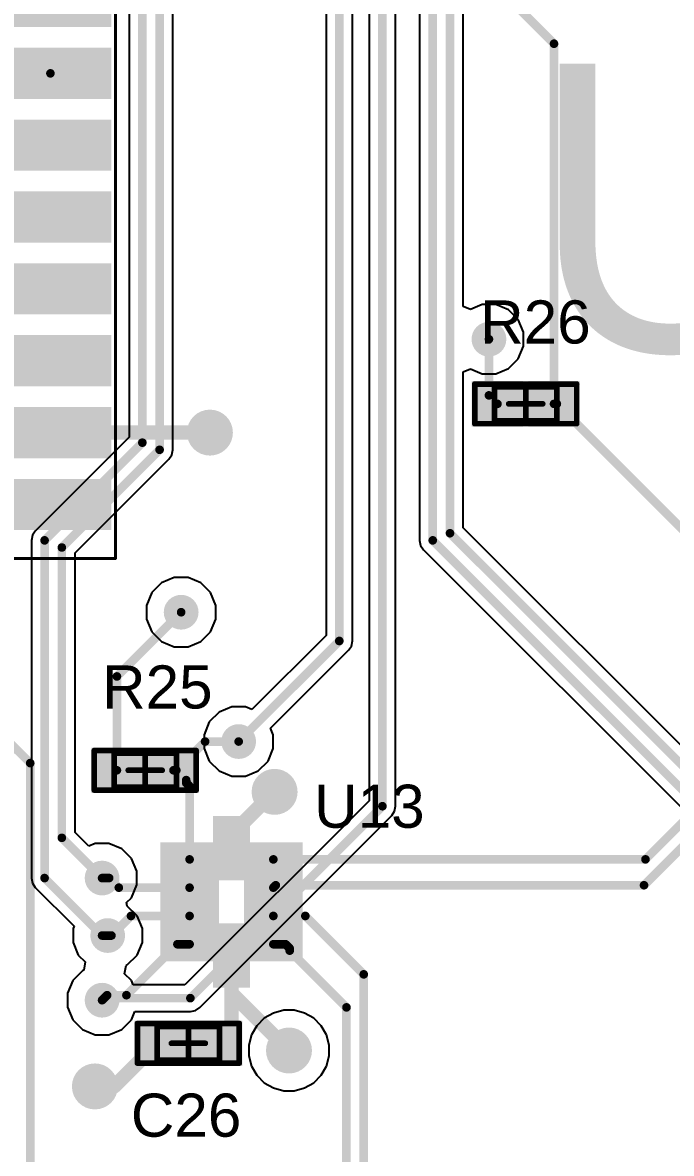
# Model space of a CAD drawing. Header units: millimetres. Extents: x -0.02 to 3.95, y -0.02 to 3.95.
# Drawn here: x 1.205 to 1.656, y 0.818 to 1.605 of the extents above; entities that cross this region are included whole.
import ezdxf

# ---------------------------------------------------------------- set-up
doc = ezdxf.new("R2010")
doc.units = ezdxf.units.MM
doc.header["$MEASUREMENT"] = 0
for name, color, linetype in [('BottomLayer', 5, 'Continuous'), ('BottomOverlay', 54, 'Continuous'), ('InternalPlane1', 76, 'Continuous'), ('InternalPlane2', 16, 'Continuous'), ('Mechanical13', 56, 'Continuous'), ('Mechanical15', 56, 'Continuous'), ('TopLayer', 1, 'Continuous'), ('TopOverlay', 2, 'Continuous'), ('TopPaste', 8, 'Continuous'), ('TopSolder', 216, 'Continuous'), ('ViaHoleLayer', 16, 'Continuous')]:
    doc.layers.add(name, color=color, linetype=linetype)
doc.styles.add('Arial', font='', dxfattribs={"height": 0.2})
doc.styles.add('SciFly', font='', dxfattribs={"height": 0.2})
doc.styles.get('Arial').set_extended_font_data('Arial')
doc.styles.get('SciFly').set_extended_font_data('SciFly')

# ---------------------------------------------------------------- blocks, each defined once
blk = doc.blocks.new('0402_13')
at = {"layer": 'TopLayer'}
for points in [[(-0.0315, -0.00984), (-0.0315, 0.00984), (-0.00787, 0.00984), (-0.00787, -0.00984)], [(0.00787, -0.00984), (0.00787, 0.00984), (0.0315, 0.00984), (0.0315, -0.00984)]]:
    blk.add_hatch(color=1, dxfattribs=at).paths.add_polyline_path(points)
at = {"layer": 'TopPaste'}
for points in [[(-0.0315, -0.00984), (-0.0315, 0.00984), (-0.00787, 0.00984), (-0.00787, -0.00984)], [(0.00787, -0.00984), (0.00787, 0.00984), (0.0315, 0.00984), (0.0315, -0.00984)]]:
    blk.add_hatch(color=8, dxfattribs=at).paths.add_polyline_path(points)
at = {"layer": 'TopSolder'}
for points in [[(-0.0375, -0.01584), (-0.0375, 0.01584), (-0.00187, 0.01584), (-0.00187, -0.01584)], [(0.00187, -0.01584), (0.00187, 0.01584), (0.0375, 0.01584), (0.0375, -0.01584)]]:
    blk.add_hatch(color=216, dxfattribs=at).paths.add_polyline_path(points)
at = {"layer": 'Mechanical13', "const_width": 0.00394}
for points in [[(-0.02165, 0.01181), (0.02165, 0.01181)], [(-0.02165, -0.01181), (-0.02165, 0.01181)], [(0.02165, -0.01181), (0.02165, 0.01181)], [(-0.02165, -0.01181), (0.02165, -0.01181)]]:
    blk.add_lwpolyline(points, dxfattribs=at)
at = {"layer": 'Mechanical13', "const_width": 0.00197}
for points in [[(-0.02264, 0.01181, 1), (-0.02067, 0.01181, 1)], [(-0.02264, 0.01181, 1), (-0.02067, 0.01181, 1)], [(0.02067, 0.01181, 1), (0.02264, 0.01181, 1)], [(0.02067, 0.01181, 1), (0.02264, 0.01181, 1)], [(-0.02264, -0.01181, 1), (-0.02067, -0.01181, 1)], [(-0.02264, -0.01181, 1), (-0.02067, -0.01181, 1)], [(0.02067, -0.01181, 1), (0.02264, -0.01181, 1)], [(0.02067, -0.01181, 1), (0.02264, -0.01181, 1)]]:
    blk.add_lwpolyline(points, format="xyb", close=True, dxfattribs=at)
at = {"layer": 'Mechanical15', "const_width": 0.00394}
for points in [[(-0.03543, 0.01378), (0.03543, 0.01378)], [(-0.03543, -0.01378), (-0.03543, 0.01378)], [(0.03543, -0.01378), (0.03543, 0.01378)], [(0, -0.01181), (0, 0.01181)], [(-0.01181, 0), (0.01181, 0)], [(-0.03543, -0.01378), (0.03543, -0.01378)]]:
    blk.add_lwpolyline(points, dxfattribs=at)
at = {"layer": 'Mechanical15', "const_width": 0.00197}
for points in [[(-0.03642, 0.01378, 1), (-0.03445, 0.01378, 1)], [(-0.03642, 0.01378, 1), (-0.03445, 0.01378, 1)], [(0.03445, 0.01378, 1), (0.03642, 0.01378, 1)], [(0.03445, 0.01378, 1), (0.03642, 0.01378, 1)], [(-0.00098, 0.01181, 1), (0.00098, 0.01181, 1)], [(-0.0128, 0, 1), (-0.01083, 0, 1)], [(0.01083, 0, 1), (0.0128, 0, 1)], [(-0.03642, -0.01378, 1), (-0.03445, -0.01378, 1)], [(-0.03642, -0.01378, 1), (-0.03445, -0.01378, 1)], [(-0.00098, -0.01181, 1), (0.00098, -0.01181, 1)], [(0.03445, -0.01378, 1), (0.03642, -0.01378, 1)], [(0.03445, -0.01378, 1), (0.03642, -0.01378, 1)]]:
    blk.add_lwpolyline(points, format="xyb", close=True, dxfattribs=at)
blk = doc.blocks.new('PI3USB221AZWEX_42')
at = {"layer": 'TopLayer'}
for points in [[(-0.00689, 0.05528), (0.00689, 0.05528), (0.00689, 0.0226), (-0.00689, 0.0226)], [(-0.0435, 0.02516), (-0.0435, 0.03697), (-0.01476, 0.03697), (-0.01476, 0.02516)], [(0.01476, 0.02516), (0.01476, 0.03697), (0.0435, 0.03697), (0.0435, 0.02516)], [(-0.0435, 0.00547), (-0.0435, 0.01728), (-0.01476, 0.01728), (-0.01476, 0.00547)], [(0.01476, 0.00547), (0.01476, 0.01728), (0.0435, 0.01728), (0.0435, 0.00547)], [(-0.0435, -0.01421), (-0.0435, -0.0024), (-0.01476, -0.0024), (-0.01476, -0.01421)], [(0.01476, -0.01421), (0.01476, -0.0024), (0.0435, -0.0024), (0.0435, -0.01421)], [(-0.0435, -0.0339), (-0.0435, -0.02209), (-0.01476, -0.02209), (-0.01476, -0.0339)], [(-0.00689, -0.01953), (0.00689, -0.01953), (0.00689, -0.0522), (-0.00689, -0.0522)], [(0.01476, -0.0339), (0.01476, -0.02209), (0.0435, -0.02209), (0.0435, -0.0339)]]:
    blk.add_hatch(color=1, dxfattribs=at).paths.add_polyline_path(points)
at = {"layer": 'TopPaste'}
for points in [[(-0.00689, 0.05528), (0.00689, 0.05528), (0.00689, 0.0226), (-0.00689, 0.0226)], [(-0.0435, 0.02516), (-0.0435, 0.03697), (-0.01476, 0.03697), (-0.01476, 0.02516)], [(0.01476, 0.02516), (0.01476, 0.03697), (0.0435, 0.03697), (0.0435, 0.02516)], [(-0.0435, 0.00547), (-0.0435, 0.01728), (-0.01476, 0.01728), (-0.01476, 0.00547)], [(0.01476, 0.00547), (0.01476, 0.01728), (0.0435, 0.01728), (0.0435, 0.00547)], [(-0.0435, -0.01421), (-0.0435, -0.0024), (-0.01476, -0.0024), (-0.01476, -0.01421)], [(0.01476, -0.01421), (0.01476, -0.0024), (0.0435, -0.0024), (0.0435, -0.01421)], [(-0.0435, -0.0339), (-0.0435, -0.02209), (-0.01476, -0.02209), (-0.01476, -0.0339)], [(-0.00689, -0.01953), (0.00689, -0.01953), (0.00689, -0.0522), (-0.00689, -0.0522)], [(0.01476, -0.0339), (0.01476, -0.02209), (0.0435, -0.02209), (0.0435, -0.0339)]]:
    blk.add_hatch(color=8, dxfattribs=at).paths.add_polyline_path(points)
at = {"layer": 'TopSolder'}
for points in [[(-0.01289, 0.06128), (0.01289, 0.06128), (0.01289, 0.0166), (-0.01289, 0.0166)], [(-0.0495, 0.01916), (-0.0495, 0.04297), (-0.00876, 0.04297), (-0.00876, 0.01916)], [(0.00876, 0.01916), (0.00876, 0.04297), (0.0495, 0.04297), (0.0495, 0.01916)], [(-0.0495, -0.00053), (-0.0495, 0.02328), (-0.00876, 0.02328), (-0.00876, -0.00053)], [(0.00876, -0.00053), (0.00876, 0.02328), (0.0495, 0.02328), (0.0495, -0.00053)], [(-0.0495, -0.02021), (-0.0495, 0.0036), (-0.00876, 0.0036), (-0.00876, -0.02021)], [(0.00876, -0.02021), (0.00876, 0.0036), (0.0495, 0.0036), (0.0495, -0.02021)], [(-0.01289, -0.01353), (0.01289, -0.01353), (0.01289, -0.0582), (-0.01289, -0.0582)], [(-0.0495, -0.0399), (-0.0495, -0.01609), (-0.00876, -0.01609), (-0.00876, -0.0399)], [(0.00876, -0.0399), (0.00876, -0.01609), (0.0495, -0.01609), (0.0495, -0.0399)]]:
    blk.add_hatch(color=216, dxfattribs=at).paths.add_polyline_path(points)
blk = doc.blocks.new('0402_43')
at = {"layer": 'TopLayer'}
for points in [[(-0.0315, -0.00984), (-0.0315, 0.00984), (-0.00787, 0.00984), (-0.00787, -0.00984)], [(0.00787, -0.00984), (0.00787, 0.00984), (0.0315, 0.00984), (0.0315, -0.00984)]]:
    blk.add_hatch(color=1, dxfattribs=at).paths.add_polyline_path(points)
at = {"layer": 'TopPaste'}
for points in [[(-0.0315, -0.00984), (-0.0315, 0.00984), (-0.00787, 0.00984), (-0.00787, -0.00984)], [(0.00787, -0.00984), (0.00787, 0.00984), (0.0315, 0.00984), (0.0315, -0.00984)]]:
    blk.add_hatch(color=8, dxfattribs=at).paths.add_polyline_path(points)
at = {"layer": 'TopSolder'}
for points in [[(-0.0375, -0.01584), (-0.0375, 0.01584), (-0.00187, 0.01584), (-0.00187, -0.01584)], [(0.00187, -0.01584), (0.00187, 0.01584), (0.0375, 0.01584), (0.0375, -0.01584)]]:
    blk.add_hatch(color=216, dxfattribs=at).paths.add_polyline_path(points)
at = {"layer": 'Mechanical13', "const_width": 0.00394}
for points in [[(-0.02165, 0.01181), (0.02165, 0.01181)], [(-0.02165, -0.01181), (-0.02165, 0.01181)], [(0.02165, -0.01181), (0.02165, 0.01181)], [(-0.02165, -0.01181), (0.02165, -0.01181)]]:
    blk.add_lwpolyline(points, dxfattribs=at)
at = {"layer": 'Mechanical13', "const_width": 0.00197}
for points in [[(-0.02264, 0.01181, 1), (-0.02067, 0.01181, 1)], [(-0.02264, 0.01181, 1), (-0.02067, 0.01181, 1)], [(0.02067, 0.01181, 1), (0.02264, 0.01181, 1)], [(0.02067, 0.01181, 1), (0.02264, 0.01181, 1)], [(-0.02264, -0.01181, 1), (-0.02067, -0.01181, 1)], [(-0.02264, -0.01181, 1), (-0.02067, -0.01181, 1)], [(0.02067, -0.01181, 1), (0.02264, -0.01181, 1)], [(0.02067, -0.01181, 1), (0.02264, -0.01181, 1)]]:
    blk.add_lwpolyline(points, format="xyb", close=True, dxfattribs=at)
at = {"layer": 'Mechanical15', "const_width": 0.00394}
for points in [[(-0.03543, 0.01378), (0.03543, 0.01378)], [(-0.03543, -0.01378), (-0.03543, 0.01378)], [(0.03543, -0.01378), (0.03543, 0.01378)], [(0, -0.01181), (0, 0.01181)], [(-0.01181, 0), (0.01181, 0)], [(-0.03543, -0.01378), (0.03543, -0.01378)]]:
    blk.add_lwpolyline(points, dxfattribs=at)
at = {"layer": 'Mechanical15', "const_width": 0.00197}
for points in [[(-0.03642, 0.01378, 1), (-0.03445, 0.01378, 1)], [(-0.03642, 0.01378, 1), (-0.03445, 0.01378, 1)], [(0.03445, 0.01378, 1), (0.03642, 0.01378, 1)], [(0.03445, 0.01378, 1), (0.03642, 0.01378, 1)], [(-0.00098, 0.01181, 1), (0.00098, 0.01181, 1)], [(-0.0128, 0, 1), (-0.01083, 0, 1)], [(0.01083, 0, 1), (0.0128, 0, 1)], [(-0.03642, -0.01378, 1), (-0.03445, -0.01378, 1)], [(-0.03642, -0.01378, 1), (-0.03445, -0.01378, 1)], [(-0.00098, -0.01181, 1), (0.00098, -0.01181, 1)], [(0.03445, -0.01378, 1), (0.03642, -0.01378, 1)], [(0.03445, -0.01378, 1), (0.03642, -0.01378, 1)]]:
    blk.add_lwpolyline(points, format="xyb", close=True, dxfattribs=at)
blk = doc.blocks.new('0402_45')
at = {"layer": 'TopLayer'}
for points in [[(-0.0315, -0.00984), (-0.0315, 0.00984), (-0.00787, 0.00984), (-0.00787, -0.00984)], [(0.00787, -0.00984), (0.00787, 0.00984), (0.0315, 0.00984), (0.0315, -0.00984)]]:
    blk.add_hatch(color=1, dxfattribs=at).paths.add_polyline_path(points)
at = {"layer": 'TopPaste'}
for points in [[(-0.0315, -0.00984), (-0.0315, 0.00984), (-0.00787, 0.00984), (-0.00787, -0.00984)], [(0.00787, -0.00984), (0.00787, 0.00984), (0.0315, 0.00984), (0.0315, -0.00984)]]:
    blk.add_hatch(color=8, dxfattribs=at).paths.add_polyline_path(points)
at = {"layer": 'TopSolder'}
for points in [[(-0.0375, -0.01584), (-0.0375, 0.01584), (-0.00187, 0.01584), (-0.00187, -0.01584)], [(0.00187, -0.01584), (0.00187, 0.01584), (0.0375, 0.01584), (0.0375, -0.01584)]]:
    blk.add_hatch(color=216, dxfattribs=at).paths.add_polyline_path(points)
at = {"layer": 'Mechanical13', "const_width": 0.00394}
for points in [[(0.02165, 0.01181), (-0.02165, 0.01181)], [(-0.02165, 0.01181), (-0.02165, -0.01181)], [(0.02165, 0.01181), (0.02165, -0.01181)], [(0.02165, -0.01181), (-0.02165, -0.01181)]]:
    blk.add_lwpolyline(points, dxfattribs=at)
at = {"layer": 'Mechanical13', "const_width": 0.00197}
for points in [[(-0.02264, 0.01181, 1), (-0.02067, 0.01181, 1)], [(-0.02264, 0.01181, 1), (-0.02067, 0.01181, 1)], [(0.02067, 0.01181, 1), (0.02264, 0.01181, 1)], [(0.02067, 0.01181, 1), (0.02264, 0.01181, 1)], [(-0.02264, -0.01181, 1), (-0.02067, -0.01181, 1)], [(-0.02264, -0.01181, 1), (-0.02067, -0.01181, 1)], [(0.02067, -0.01181, 1), (0.02264, -0.01181, 1)], [(0.02067, -0.01181, 1), (0.02264, -0.01181, 1)]]:
    blk.add_lwpolyline(points, format="xyb", close=True, dxfattribs=at)
at = {"layer": 'Mechanical15', "const_width": 0.00394}
for points in [[(0.03543, 0.01378), (-0.03543, 0.01378)], [(-0.03543, 0.01378), (-0.03543, -0.01378)], [(0.03543, 0.01378), (0.03543, -0.01378)], [(0, 0.01181), (0, -0.01181)], [(0.01181, 0), (-0.01181, 0)], [(0.03543, -0.01378), (-0.03543, -0.01378)]]:
    blk.add_lwpolyline(points, dxfattribs=at)
at = {"layer": 'Mechanical15', "const_width": 0.00197}
for points in [[(-0.03642, 0.01378, 1), (-0.03445, 0.01378, 1)], [(-0.03642, 0.01378, 1), (-0.03445, 0.01378, 1)], [(0.03445, 0.01378, 1), (0.03642, 0.01378, 1)], [(0.03445, 0.01378, 1), (0.03642, 0.01378, 1)], [(-0.00098, 0.01181, 1), (0.00098, 0.01181, 1)], [(-0.0128, 0, 1), (-0.01083, 0, 1)], [(0.01083, 0, 1), (0.0128, 0, 1)], [(-0.03642, -0.01378, 1), (-0.03445, -0.01378, 1)], [(-0.03642, -0.01378, 1), (-0.03445, -0.01378, 1)], [(-0.00098, -0.01181, 1), (0.00098, -0.01181, 1)], [(0.03445, -0.01378, 1), (0.03642, -0.01378, 1)], [(0.03445, -0.01378, 1), (0.03642, -0.01378, 1)]]:
    blk.add_lwpolyline(points, format="xyb", close=True, dxfattribs=at)
blk = doc.blocks.new('SPIF_____S70FL01GSAGMFV010_61')
at = {"layer": 'TopLayer'}
for points in [[(-0.22047, 0.16319), (-0.22047, 0.18681), (-0.14764, 0.18681), (-0.14764, 0.16319)], [(0.14764, 0.16319), (0.14764, 0.18681), (0.22047, 0.18681), (0.22047, 0.16319)], [(-0.22047, 0.11319), (-0.22047, 0.13681), (-0.14764, 0.13681), (-0.14764, 0.11319)], [(0.14764, 0.11319), (0.14764, 0.13681), (0.22047, 0.13681), (0.22047, 0.11319)], [(-0.22047, 0.06319), (-0.22047, 0.08681), (-0.14764, 0.08681), (-0.14764, 0.06319)], [(0.14764, 0.06319), (0.14764, 0.08681), (0.22047, 0.08681), (0.22047, 0.06319)], [(-0.22047, 0.01319), (-0.22047, 0.03681), (-0.14764, 0.03681), (-0.14764, 0.01319)], [(0.14764, 0.01319), (0.14764, 0.03681), (0.22047, 0.03681), (0.22047, 0.01319)], [(-0.22047, -0.03681), (-0.22047, -0.01319), (-0.14764, -0.01319), (-0.14764, -0.03681)], [(0.14764, -0.03681), (0.14764, -0.01319), (0.22047, -0.01319), (0.22047, -0.03681)], [(-0.22047, -0.08681), (-0.22047, -0.06319), (-0.14764, -0.06319), (-0.14764, -0.08681)], [(0.14764, -0.08681), (0.14764, -0.06319), (0.22047, -0.06319), (0.22047, -0.08681)], [(-0.22047, -0.13681), (-0.22047, -0.11319), (-0.14764, -0.11319), (-0.14764, -0.13681)], [(0.14764, -0.13681), (0.14764, -0.11319), (0.22047, -0.11319), (0.22047, -0.13681)], [(-0.22047, -0.18681), (-0.22047, -0.16319), (-0.14764, -0.16319), (-0.14764, -0.18681)], [(0.14764, -0.18681), (0.14764, -0.16319), (0.22047, -0.16319), (0.22047, -0.18681)]]:
    blk.add_hatch(color=1, dxfattribs=at).paths.add_polyline_path(points)
at = {"layer": 'TopPaste'}
for points in [[(-0.22047, 0.16319), (-0.22047, 0.18681), (-0.14764, 0.18681), (-0.14764, 0.16319)], [(0.14764, 0.16319), (0.14764, 0.18681), (0.22047, 0.18681), (0.22047, 0.16319)], [(-0.22047, 0.11319), (-0.22047, 0.13681), (-0.14764, 0.13681), (-0.14764, 0.11319)], [(0.14764, 0.11319), (0.14764, 0.13681), (0.22047, 0.13681), (0.22047, 0.11319)], [(-0.22047, 0.06319), (-0.22047, 0.08681), (-0.14764, 0.08681), (-0.14764, 0.06319)], [(0.14764, 0.06319), (0.14764, 0.08681), (0.22047, 0.08681), (0.22047, 0.06319)], [(-0.22047, 0.01319), (-0.22047, 0.03681), (-0.14764, 0.03681), (-0.14764, 0.01319)], [(0.14764, 0.01319), (0.14764, 0.03681), (0.22047, 0.03681), (0.22047, 0.01319)], [(-0.22047, -0.03681), (-0.22047, -0.01319), (-0.14764, -0.01319), (-0.14764, -0.03681)], [(0.14764, -0.03681), (0.14764, -0.01319), (0.22047, -0.01319), (0.22047, -0.03681)], [(-0.22047, -0.08681), (-0.22047, -0.06319), (-0.14764, -0.06319), (-0.14764, -0.08681)], [(0.14764, -0.08681), (0.14764, -0.06319), (0.22047, -0.06319), (0.22047, -0.08681)], [(-0.22047, -0.13681), (-0.22047, -0.11319), (-0.14764, -0.11319), (-0.14764, -0.13681)], [(0.14764, -0.13681), (0.14764, -0.11319), (0.22047, -0.11319), (0.22047, -0.13681)], [(-0.22047, -0.18681), (-0.22047, -0.16319), (-0.14764, -0.16319), (-0.14764, -0.18681)], [(0.14764, -0.18681), (0.14764, -0.16319), (0.22047, -0.16319), (0.22047, -0.18681)]]:
    blk.add_hatch(color=8, dxfattribs=at).paths.add_polyline_path(points)
at = {"layer": 'TopSolder'}
for points in [[(-0.22647, 0.15719), (-0.22647, 0.19281), (-0.14164, 0.19281), (-0.14164, 0.15719)], [(0.14164, 0.15719), (0.14164, 0.19281), (0.22647, 0.19281), (0.22647, 0.15719)], [(-0.22647, 0.10719), (-0.22647, 0.14281), (-0.14164, 0.14281), (-0.14164, 0.10719)], [(0.14164, 0.10719), (0.14164, 0.14281), (0.22647, 0.14281), (0.22647, 0.10719)], [(-0.22647, 0.05719), (-0.22647, 0.09281), (-0.14164, 0.09281), (-0.14164, 0.05719)], [(0.14164, 0.05719), (0.14164, 0.09281), (0.22647, 0.09281), (0.22647, 0.05719)], [(-0.22647, 0.00719), (-0.22647, 0.04281), (-0.14164, 0.04281), (-0.14164, 0.00719)], [(0.14164, 0.00719), (0.14164, 0.04281), (0.22647, 0.04281), (0.22647, 0.00719)], [(-0.22647, -0.04281), (-0.22647, -0.00719), (-0.14164, -0.00719), (-0.14164, -0.04281)], [(0.14164, -0.04281), (0.14164, -0.00719), (0.22647, -0.00719), (0.22647, -0.04281)], [(-0.22647, -0.09281), (-0.22647, -0.05719), (-0.14164, -0.05719), (-0.14164, -0.09281)], [(0.14164, -0.09281), (0.14164, -0.05719), (0.22647, -0.05719), (0.22647, -0.09281)], [(-0.22647, -0.14281), (-0.22647, -0.10719), (-0.14164, -0.10719), (-0.14164, -0.14281)], [(0.14164, -0.14281), (0.14164, -0.10719), (0.22647, -0.10719), (0.22647, -0.14281)], [(-0.22647, -0.19281), (-0.22647, -0.15719), (-0.14164, -0.15719), (-0.14164, -0.19281)], [(0.14164, -0.19281), (0.14164, -0.15719), (0.22647, -0.15719), (0.22647, -0.19281)]]:
    blk.add_hatch(color=216, dxfattribs=at).paths.add_polyline_path(points)
at = {"layer": 'Mechanical13', "const_width": 0.00394}
for points in [[(-0.14764, -0.20276), (-0.14764, 0.20276)], [(-0.14764, 0.20276), (0.14764, 0.20276)], [(0.14764, -0.20276), (0.14764, 0.20276)], [(-0.14764, -0.20276), (0.14764, -0.20276)]]:
    blk.add_lwpolyline(points, dxfattribs=at)
at = {"layer": 'Mechanical13'}
for points, const_width in [([(-0.14862, 0.20276, 1), (-0.14665, 0.20276, 1)], 0.00197), ([(-0.14862, 0.20276, 1), (-0.14665, 0.20276, 1)], 0.00197), ([(0.14665, 0.20276, 1), (0.14862, 0.20276, 1)], 0.00197), ([(0.14665, 0.20276, 1), (0.14862, 0.20276, 1)], 0.00197), ([(-0.09252, 0.16732, 1), (-0.13189, 0.16732, 1)], 0.00394), ([(-0.13287, 0.16732, 1), (-0.13091, 0.16732, 1)], 0.00197), ([(-0.0935, 0.16732, 1), (-0.09154, 0.16732, 1)], 0.00197), ([(-0.14862, -0.20276, 1), (-0.14665, -0.20276, 1)], 0.00197), ([(-0.14862, -0.20276, 1), (-0.14665, -0.20276, 1)], 0.00197), ([(0.14665, -0.20276, 1), (0.14862, -0.20276, 1)], 0.00197), ([(0.14665, -0.20276, 1), (0.14862, -0.20276, 1)], 0.00197)]:
    blk.add_lwpolyline(points, format="xyb", close=True, dxfattribs=dict(at, const_width=const_width))
at = {"layer": 'Mechanical15'}
for points, const_width in [([(-0.22933, -0.2126), (-0.22933, 0.2126)], 0.00197), ([(-0.22933, 0.2126), (0.22933, 0.2126)], 0.00197), ([(0.22933, -0.2126), (0.22933, 0.2126)], 0.00197), ([(0, -0.01969), (0, 0.01969)], 0.00394), ([(-0.01969, 0), (0.01969, 0)], 0.00394), ([(-0.22933, -0.2126), (0.22933, -0.2126)], 0.00197)]:
    blk.add_lwpolyline(points, dxfattribs=dict(at, const_width=const_width))
for points, const_width in [([(-0.22982, 0.2126, 1), (-0.22884, 0.2126, 1)], 0.000984), ([(-0.22982, 0.2126, 1), (-0.22884, 0.2126, 1)], 0.000984), ([(0.22884, 0.2126, 1), (0.22982, 0.2126, 1)], 0.000984), ([(0.22884, 0.2126, 1), (0.22982, 0.2126, 1)], 0.000984), ([(-0.00098, 0.01969, 1), (0.00098, 0.01969, 1)], 0.00197), ([(-0.02067, 0, 1), (-0.0187, 0, 1)], 0.00197), ([(0.0187, 0, 1), (0.02067, 0, 1)], 0.00197), ([(-0.00098, -0.01969, 1), (0.00098, -0.01969, 1)], 0.00197), ([(-0.22982, -0.2126, 1), (-0.22884, -0.2126, 1)], 0.000984), ([(-0.22982, -0.2126, 1), (-0.22884, -0.2126, 1)], 0.000984), ([(0.22884, -0.2126, 1), (0.22982, -0.2126, 1)], 0.000984), ([(0.22884, -0.2126, 1), (0.22982, -0.2126, 1)], 0.000984)]:
    blk.add_lwpolyline(points, format="xyb", close=True, dxfattribs=dict(at, const_width=const_width))
at = {"layer": 'TopOverlay'}
for points, const_width in [([(-0.17913, 0.20846, 1), (-0.18898, 0.20846, 1)], 0.00984), ([(-0.19144, 0.20846, 1), (-0.18652, 0.20846, 1)], 0.00492), ([(-0.18159, 0.20846, 1), (-0.17667, 0.20846, 1)], 0.00492), ([(-0.13386, 0.20276, 1), (-0.12992, 0.20276, 1)], 0.00394), ([(-0.13386, 0.20276, 1), (-0.12992, 0.20276, 1)], 0.00394), ([(0.12992, 0.20276, 1), (0.13386, 0.20276, 1)], 0.00394), ([(0.12992, 0.20276, 1), (0.13386, 0.20276, 1)], 0.00394), ([(-0.08071, 0.16339, 1), (-0.10433, 0.16339, 1)], 0.02362), ([(-0.11024, 0.16339, 1), (-0.09843, 0.16339, 1)], 0.01181), ([(-0.08661, 0.16339, 1), (-0.0748, 0.16339, 1)], 0.01181), ([(-0.13386, -0.20276, 1), (-0.12992, -0.20276, 1)], 0.00394), ([(-0.13386, -0.20276, 1), (-0.12992, -0.20276, 1)], 0.00394), ([(0.12992, -0.20276, 1), (0.13386, -0.20276, 1)], 0.00394), ([(0.12992, -0.20276, 1), (0.13386, -0.20276, 1)], 0.00394)]:
    blk.add_lwpolyline(points, format="xyb", close=True, dxfattribs=dict(at, const_width=const_width))
at = {"layer": 'TopOverlay', "const_width": 0.00787}
for points in [[(-0.13189, -0.20276), (-0.13189, 0.20276)], [(-0.13189, 0.20276), (0.13189, 0.20276)], [(0.13189, -0.20276), (0.13189, 0.20276)], [(-0.13189, -0.20276), (0.13189, -0.20276)]]:
    blk.add_lwpolyline(points, dxfattribs=at)

msp = doc.modelspace()

# ---------------------------------------------------------------- hatches: boundary and pattern name
at = {"layer": 'BottomLayer'}
h = msp.add_hatch(color=5, dxfattribs=at)
edge = h.paths.add_edge_path()
edge.add_arc((1.5291, 1.385), 0.0121, 0, 360)
h = msp.add_hatch(color=5, dxfattribs=at)
edge = h.paths.add_edge_path()
edge.add_arc((1.335, 1.32), 0.016, 0, 360)
h = msp.add_hatch(color=5, dxfattribs=at)
edge = h.paths.add_edge_path()
edge.add_arc((1.315, 1.195), 0.0121, 0, 360)
h = msp.add_hatch(color=5, dxfattribs=at)
edge = h.paths.add_edge_path()
edge.add_arc((1.355, 1.105), 0.0121, 0, 360)
h = msp.add_hatch(color=5, dxfattribs=at)
edge = h.paths.add_edge_path()
edge.add_arc((1.38, 1.07), 0.016, 0, 360)
h = msp.add_hatch(color=5, dxfattribs=at)
edge = h.paths.add_edge_path()
edge.add_arc((1.26, 1.01), 0.0121, 0, 360)
h = msp.add_hatch(color=5, dxfattribs=at)
edge = h.paths.add_edge_path()
edge.add_arc((1.2639, 0.97), 0.0121, 0, 360)
h = msp.add_hatch(color=5, dxfattribs=at)
edge = h.paths.add_edge_path()
edge.add_arc((1.26, 0.925), 0.0121, 0, 360)
h = msp.add_hatch(color=5, dxfattribs=at)
edge = h.paths.add_edge_path()
edge.add_arc((1.39, 0.89), 0.016, 0, 360)
h = msp.add_hatch(color=5, dxfattribs=at)
edge = h.paths.add_edge_path()
edge.add_arc((1.255, 0.865), 0.016, 0, 360)
at = {"layer": 'InternalPlane1'}
h = msp.add_hatch(color=76, dxfattribs=at)
edge = h.paths.add_edge_path()
edge.add_arc((1.5291, 1.385), 0.0121, 0, 360)
h = msp.add_hatch(color=76, dxfattribs=at)
edge = h.paths.add_edge_path()
edge.add_arc((1.315, 1.195), 0.0121, 0, 360)
h = msp.add_hatch(color=76, dxfattribs=at)
edge = h.paths.add_edge_path()
edge.add_arc((1.355, 1.105), 0.0121, 0, 360)
h = msp.add_hatch(color=76, dxfattribs=at)
edge = h.paths.add_edge_path()
edge.add_arc((1.26, 1.01), 0.0121, 0, 360)
h = msp.add_hatch(color=76, dxfattribs=at)
edge = h.paths.add_edge_path()
edge.add_arc((1.2639, 0.97), 0.0121, 0, 360)
h = msp.add_hatch(color=76, dxfattribs=at)
edge = h.paths.add_edge_path()
edge.add_arc((1.26, 0.925), 0.0121, 0, 360)
h = msp.add_hatch(color=76, dxfattribs=at)
edge = h.paths.add_edge_path()
edge.add_arc((1.39, 0.89), 0.01584, 0, 360)
at = {"layer": 'InternalPlane2'}
h = msp.add_hatch(color=16, dxfattribs=at)
edge = h.paths.add_edge_path()
edge.add_arc((1.335, 1.32), 0.01584, 0, 360)
h = msp.add_hatch(color=16, dxfattribs=at)
edge = h.paths.add_edge_path()
edge.add_arc((1.355, 1.105), 0.0121, 0, 360)
h = msp.add_hatch(color=16, dxfattribs=at)
edge = h.paths.add_edge_path()
edge.add_arc((1.38, 1.07), 0.01584, 0, 360)
h = msp.add_hatch(color=16, dxfattribs=at)
edge = h.paths.add_edge_path()
edge.add_arc((1.26, 1.01), 0.0121, 0, 360)
h = msp.add_hatch(color=16, dxfattribs=at)
edge = h.paths.add_edge_path()
edge.add_arc((1.2639, 0.97), 0.0121, 0, 360)
h = msp.add_hatch(color=16, dxfattribs=at)
edge = h.paths.add_edge_path()
edge.add_arc((1.26, 0.925), 0.0121, 0, 360)
h = msp.add_hatch(color=16, dxfattribs=at)
edge = h.paths.add_edge_path()
edge.add_arc((1.255, 0.865), 0.01584, 0, 360)
at = {"layer": 'TopLayer'}
h = msp.add_hatch(color=1, dxfattribs=at)
edge = h.paths.add_edge_path()
edge.add_arc((1.5291, 1.385), 0.0121, 0, 360)
h = msp.add_hatch(color=1, dxfattribs=at)
edge = h.paths.add_edge_path()
edge.add_arc((1.335, 1.32), 0.016, 0, 360)
h = msp.add_hatch(color=1, dxfattribs=at)
edge = h.paths.add_edge_path()
edge.add_arc((1.315, 1.195), 0.0121, 0, 360)
h = msp.add_hatch(color=1, dxfattribs=at)
edge = h.paths.add_edge_path()
edge.add_arc((1.355, 1.105), 0.0121, 0, 360)
h = msp.add_hatch(color=1, dxfattribs=at)
edge = h.paths.add_edge_path()
edge.add_arc((1.38, 1.07), 0.016, 0, 360)
h = msp.add_hatch(color=1, dxfattribs=at)
edge = h.paths.add_edge_path()
edge.add_arc((1.26, 1.01), 0.0121, 0, 360)
h = msp.add_hatch(color=1, dxfattribs=at)
edge = h.paths.add_edge_path()
edge.add_arc((1.2639, 0.97), 0.0121, 0, 360)
h = msp.add_hatch(color=1, dxfattribs=at)
edge = h.paths.add_edge_path()
edge.add_arc((1.26, 0.925), 0.0121, 0, 360)
h = msp.add_hatch(color=1, dxfattribs=at)
edge = h.paths.add_edge_path()
edge.add_arc((1.39, 0.89), 0.016, 0, 360)
h = msp.add_hatch(color=1, dxfattribs=at)
edge = h.paths.add_edge_path()
edge.add_arc((1.255, 0.865), 0.016, 0, 360)
at = {"layer": 'ViaHoleLayer'}
h = msp.add_hatch(color=16, dxfattribs=at)
edge = h.paths.add_edge_path()
edge.add_arc((1.5291, 1.385), 0.0061, 0, 360)
h = msp.add_hatch(color=16, dxfattribs=at)
edge = h.paths.add_edge_path()
edge.add_arc((1.335, 1.32), 0.00984, 0, 360)
h = msp.add_hatch(color=16, dxfattribs=at)
edge = h.paths.add_edge_path()
edge.add_arc((1.315, 1.195), 0.0061, 0, 360)
h = msp.add_hatch(color=16, dxfattribs=at)
edge = h.paths.add_edge_path()
edge.add_arc((1.355, 1.105), 0.0061, 0, 360)
h = msp.add_hatch(color=16, dxfattribs=at)
edge = h.paths.add_edge_path()
edge.add_arc((1.38, 1.07), 0.00984, 0, 360)
h = msp.add_hatch(color=16, dxfattribs=at)
edge = h.paths.add_edge_path()
edge.add_arc((1.26, 1.01), 0.0061, 0, 360)
h = msp.add_hatch(color=16, dxfattribs=at)
edge = h.paths.add_edge_path()
edge.add_arc((1.2639, 0.97), 0.0061, 0, 360)
h = msp.add_hatch(color=16, dxfattribs=at)
edge = h.paths.add_edge_path()
edge.add_arc((1.26, 0.925), 0.0061, 0, 360)
h = msp.add_hatch(color=16, dxfattribs=at)
edge = h.paths.add_edge_path()
edge.add_arc((1.39, 0.89), 0.00984, 0, 360)
h = msp.add_hatch(color=16, dxfattribs=at)
edge = h.paths.add_edge_path()
edge.add_arc((1.255, 0.865), 0.00984, 0, 360)

# ---------------------------------------------------------------- linework, layer by layer
at = {"layer": 'BottomLayer'}
for p, q in [((1.51118, 1.40769), (1.51118, 2.003)), ((1.48082, 1.7663), (1.48082, 1.245)), ((1.43418, 1.175), (1.43418, 1.75967)), ((1.44582, 1.75771), (1.44582, 1.0638)), ((1.46418, 1.06), (1.46418, 1.75771)), ((1.30918, 1.30803), (1.30918, 1.735)), ((1.27882, 1.68767), (1.27882, 1.3168)), ((1.41582, 1.64467), (1.41582, 1.1788)), ((1.52431, 1.4091), (1.51618, 1.40573)), ((1.5339, 1.4091), (1.52431, 1.4091)), ((1.54276, 1.40543), (1.5339, 1.4091)), ((1.51618, 1.40573), (1.51118, 1.40769)), ((1.54954, 1.39865), (1.54276, 1.40543)), ((1.5532, 1.38979), (1.54954, 1.39865)), ((1.5532, 1.38021), (1.5532, 1.38979)), ((1.54954, 1.37135), (1.5532, 1.38021)), ((1.54276, 1.36457), (1.54954, 1.37135)), ((1.51118, 1.36231), (1.51618, 1.36427)), ((1.51118, 1.25377), (1.51118, 1.36231)), ((1.51618, 1.36427), (1.52431, 1.3609)), ((1.5339, 1.3609), (1.54276, 1.36457)), ((1.52431, 1.3609), (1.5339, 1.3609)), ((1.27882, 1.3168), (1.21351, 1.25149)), ((1.30848, 1.30452), (1.30918, 1.30803)), ((1.24118, 1.23623), (1.30649, 1.30154)), ((1.30649, 1.30154), (1.30848, 1.30452)), ((1.21351, 1.25149), (1.21152, 1.24851)), ((1.72077, 1.04418), (1.51118, 1.25377)), ((1.21152, 1.24851), (1.21082, 1.245)), ((1.21082, 1.245), (1.21082, 1.01)), ((1.48082, 1.245), (1.48152, 1.24149)), ((1.24118, 1.0418), (1.24118, 1.23623)), ((1.48152, 1.24149), (1.48351, 1.23851)), ((1.48351, 1.23851), (1.70551, 1.01651)), ((1.30135, 1.21543), (1.29457, 1.20865)), ((1.31021, 1.2191), (1.30135, 1.21543)), ((1.31979, 1.2191), (1.31021, 1.2191)), ((1.32865, 1.21543), (1.31979, 1.2191)), ((1.33543, 1.20865), (1.32865, 1.21543)), ((1.29457, 1.20865), (1.2909, 1.19979)), ((1.3391, 1.19979), (1.33543, 1.20865)), ((1.2909, 1.19979), (1.2909, 1.19021)), ((1.3391, 1.19021), (1.3391, 1.19979)), ((1.2909, 1.19021), (1.29457, 1.18135)), ((1.33543, 1.18135), (1.3391, 1.19021)), ((1.29457, 1.18135), (1.30135, 1.17457)), ((1.32865, 1.17457), (1.33543, 1.18135)), ((1.30135, 1.17457), (1.31021, 1.1709)), ((1.31979, 1.1709), (1.32865, 1.17457)), ((1.41582, 1.1788), (1.36427, 1.12725)), ((1.43348, 1.17149), (1.43418, 1.175)), ((1.31021, 1.1709), (1.31979, 1.1709)), ((1.37725, 1.11427), (1.43149, 1.16851)), ((1.43149, 1.16851), (1.43348, 1.17149)), ((1.34135, 1.12543), (1.33457, 1.11865)), ((1.35021, 1.1291), (1.34135, 1.12543)), ((1.35979, 1.1291), (1.35021, 1.1291)), ((1.36427, 1.12725), (1.35979, 1.1291)), ((1.33457, 1.11865), (1.3309, 1.10979)), ((1.3309, 1.10979), (1.3309, 1.10021)), ((1.3791, 1.10979), (1.37725, 1.11427)), ((1.3791, 1.10021), (1.3791, 1.10979)), ((1.3309, 1.10021), (1.33457, 1.09135)), ((1.37543, 1.09135), (1.3791, 1.10021)), ((1.33457, 1.09135), (1.34135, 1.08457)), ((1.36865, 1.08457), (1.37543, 1.09135)), ((1.34135, 1.08457), (1.35021, 1.0809)), ((1.35021, 1.0809), (1.35979, 1.0809)), ((1.35979, 1.0809), (1.36865, 1.08457)), ((1.44582, 1.0638), (1.31762, 0.9356)), ((1.46149, 1.05351), (1.46348, 1.05649)), ((1.46348, 1.05649), (1.46418, 1.06)), ((1.32791, 0.91993), (1.46149, 1.05351)), ((1.25073, 1.03225), (1.24118, 1.0418)), ((1.25521, 1.0341), (1.25073, 1.03225)), ((1.26479, 1.0341), (1.25521, 1.0341)), ((1.27365, 1.03043), (1.26479, 1.0341)), ((1.28043, 1.02365), (1.27365, 1.03043)), ((1.2841, 1.01479), (1.28043, 1.02365)), ((1.21082, 1.01), (1.21152, 1.00649)), ((1.2841, 1.00521), (1.2841, 1.01479)), ((1.21152, 1.00649), (1.21351, 1.00351)), ((1.21351, 1.00351), (1.24051, 0.97651)), ((1.28043, 0.99635), (1.2841, 1.00521)), ((1.27705, 0.99296), (1.28043, 0.99635)), ((1.27755, 0.99043), (1.27705, 0.99296)), ((1.28433, 0.98365), (1.27755, 0.99043)), ((1.288, 0.97479), (1.28433, 0.98365)), ((1.24051, 0.97651), (1.2398, 0.97479)), ((1.2398, 0.97479), (1.2398, 0.96521)), ((1.288, 0.96521), (1.288, 0.97479)), ((1.2398, 0.96521), (1.24347, 0.95635)), ((1.28433, 0.95635), (1.288, 0.96521)), ((1.24347, 0.95635), (1.2482, 0.95161)), ((1.27755, 0.94957), (1.28433, 0.95635)), ((1.24635, 0.94543), (1.23957, 0.93865)), ((1.24725, 0.94581), (1.24635, 0.94543)), ((1.2482, 0.95161), (1.24725, 0.94581)), ((1.2757, 0.94339), (1.27665, 0.94919)), ((1.27665, 0.94919), (1.27755, 0.94957)), ((1.23957, 0.93865), (1.2359, 0.92979)), ((1.28043, 0.93865), (1.2757, 0.94339)), ((1.2817, 0.9356), (1.28043, 0.93865)), ((1.2359, 0.92979), (1.2359, 0.92021)), ((1.31762, 0.9356), (1.2817, 0.9356)), ((1.2359, 0.92021), (1.23957, 0.91135)), ((1.28043, 0.91135), (1.28288, 0.91725)), ((1.28288, 0.91725), (1.32142, 0.91725)), ((1.32142, 0.91725), (1.32493, 0.91794)), ((1.32493, 0.91794), (1.32791, 0.91993)), ((1.37919, 0.91609), (1.37281, 0.91241)), ((1.38631, 0.918), (1.37919, 0.91609)), ((1.39369, 0.918), (1.38631, 0.918)), ((1.40081, 0.91609), (1.39369, 0.918)), ((1.40719, 0.91241), (1.40081, 0.91609)), ((1.23957, 0.91135), (1.24635, 0.90457)), ((1.27365, 0.90457), (1.28043, 0.91135)), ((1.36759, 0.90719), (1.36391, 0.90081)), ((1.37281, 0.91241), (1.36759, 0.90719)), ((1.41241, 0.90719), (1.40719, 0.91241)), ((1.41609, 0.90081), (1.41241, 0.90719)), ((1.24635, 0.90457), (1.25521, 0.9009)), ((1.25521, 0.9009), (1.26479, 0.9009)), ((1.26479, 0.9009), (1.27365, 0.90457)), ((1.36391, 0.90081), (1.362, 0.89369)), ((1.418, 0.89369), (1.41609, 0.90081)), ((1.362, 0.89369), (1.362, 0.88631)), ((1.418, 0.88631), (1.418, 0.89369)), ((1.362, 0.88631), (1.36391, 0.87919)), ((1.41609, 0.87919), (1.418, 0.88631)), ((1.36391, 0.87919), (1.36759, 0.87281)), ((1.41241, 0.87281), (1.41609, 0.87919)), ((1.36759, 0.87281), (1.37281, 0.86759)), ((1.37281, 0.86759), (1.37919, 0.86391)), ((1.40081, 0.86391), (1.40719, 0.86759)), ((1.40719, 0.86759), (1.41241, 0.87281)), ((1.37919, 0.86391), (1.38631, 0.862)), ((1.38631, 0.862), (1.39369, 0.862)), ((1.39369, 0.862), (1.40081, 0.86391))]:
    msp.add_line(p, q, dxfattribs=at)
at = {"layer": 'BottomLayer', "const_width": 0.006}
for points in [[(1.502, 1.24997), (1.502, 2.003)], [(1.49, 1.245), (1.49, 1.96)], [(1.425, 1.175), (1.425, 1.82)], [(1.455, 1.06), (1.455, 1.78)], [(1.288, 1.313), (1.288, 1.73003)], [(1.3, 1.30803), (1.3, 1.735)], [(1.22, 1.245), (1.288, 1.313)], [(1.232, 1.24003), (1.3, 1.30803)], [(1.502, 1.24997), (1.71697, 1.035)], [(1.22, 1.01), (1.22, 1.245)], [(1.49, 1.245), (1.712, 1.023)], [(1.232, 1.038), (1.232, 1.24003)], [(1.355, 1.105), (1.425, 1.175)], [(1.32142, 0.92642), (1.455, 1.06)], [(1.232, 1.038), (1.26, 1.01)], [(1.22, 1.01), (1.26, 0.97)], [(1.26, 1.01), (1.26, 1.01)], [(1.26, 0.97), (1.2639, 0.97)], [(1.26, 0.925), (1.26142, 0.92642)], [(1.26142, 0.92642), (1.32142, 0.92642)]]:
    msp.add_lwpolyline(points, dxfattribs=at)
at = {"layer": 'BottomLayer', "const_width": 0.003}
for points in [[(1.2865, 1.313, 1), (1.2895, 1.313, 1)], [(1.2865, 1.313, 1), (1.2895, 1.313, 1)], [(1.2985, 1.30803, 1), (1.3015, 1.30803, 1)], [(1.2985, 1.30803, 1), (1.3015, 1.30803, 1)], [(1.5005, 1.24997, 1), (1.5035, 1.24997, 1)], [(1.5005, 1.24997, 1), (1.5035, 1.24997, 1)], [(1.2185, 1.245, 1), (1.2215, 1.245, 1)], [(1.2185, 1.245, 1), (1.2215, 1.245, 1)], [(1.4885, 1.245, 1), (1.4915, 1.245, 1)], [(1.4885, 1.245, 1), (1.4915, 1.245, 1)], [(1.2305, 1.24003, 1), (1.2335, 1.24003, 1)], [(1.2305, 1.24003, 1), (1.2335, 1.24003, 1)], [(1.4235, 1.175, 1), (1.4265, 1.175, 1)], [(1.4235, 1.175, 1), (1.4265, 1.175, 1)], [(1.3535, 1.105, 1), (1.3565, 1.105, 1)], [(1.4535, 1.06, 1), (1.4565, 1.06, 1)], [(1.4535, 1.06, 1), (1.4565, 1.06, 1)], [(1.2305, 1.038, 1), (1.2335, 1.038, 1)], [(1.2305, 1.038, 1), (1.2335, 1.038, 1)], [(1.2185, 1.01, 1), (1.2215, 1.01, 1)], [(1.2185, 1.01, 1), (1.2215, 1.01, 1)], [(1.2585, 1.01, 1), (1.2615, 1.01, 1)], [(1.2585, 1.01, 1), (1.2615, 1.01, 1)], [(1.2585, 1.01, 1), (1.2615, 1.01, 1)], [(1.2585, 0.97, 1), (1.2615, 0.97, 1)], [(1.2585, 0.97, 1), (1.2615, 0.97, 1)], [(1.2624, 0.97, 1), (1.2654, 0.97, 1)], [(1.25992, 0.92642, 1), (1.26292, 0.92642, 1)], [(1.25992, 0.92642, 1), (1.26292, 0.92642, 1)], [(1.31992, 0.92642, 1), (1.32292, 0.92642, 1)], [(1.31992, 0.92642, 1), (1.32292, 0.92642, 1)], [(1.2585, 0.925, 1), (1.2615, 0.925, 1)]]:
    msp.add_lwpolyline(points, format="xyb", close=True, dxfattribs=at)
at = {"layer": 'TopLayer'}
for points, const_width in [([(1.52, 1.645), (1.57437, 1.59063)], 0.006), ([(1.57437, 1.34), (1.57437, 1.59063)], 0.006), ([(1.19945, 1.57), (1.22406, 1.57)], 0.006), ([(1.5291, 1.3459), (1.5291, 1.385)], 0.006), ([(1.5291, 1.3459), (1.535, 1.34)], 0.006), ([(1.57437, 1.34), (1.57634, 1.34)], 0.006), ([(1.57634, 1.34), (1.73478, 1.18156)], 0.006), ([(1.22406, 1.32), (1.335, 1.32)], 0.01), ([(1.025, 1.275), (1.21, 1.09)], 0.006), ([(1.27032, 1.15031), (1.315, 1.195)], 0.006), ([(1.27032, 1.085), (1.27032, 1.15031)], 0.006), ([(1.63799, 1.02299), (1.735, 1.12)], 0.006), ([(1.63697, 1.005), (1.73997, 1.108)], 0.006), ([(1.31165, 1.085), (1.33165, 1.105)], 0.006), ([(1.33165, 1.105), (1.355, 1.105)], 0.006), ([(1.21, 0.71), (1.21, 1.09)], 0.006), ([(1.30969, 1.085), (1.31165, 1.085)], 0.006), ([(1.30969, 1.085), (1.31165, 1.085)], 0.006), ([(1.31165, 1.085), (1.3185, 1.07816)], 0.006), ([(1.3185, 1.07619), (1.3185, 1.07816)], 0.006), ([(1.3185, 1.07619), (1.32087, 1.07382)], 0.006), ([(1.32087, 1.02299), (1.32087, 1.07382)], 0.006), ([(1.35, 1.04031), (1.37969, 1.07)], 0.01), ([(1.37969, 1.07), (1.38, 1.07)], 0.01), ([(1.35, 1.03087), (1.35, 1.04031)], 0.01), ([(1.37913, 1.02299), (1.63799, 1.02299)], 0.006), ([(1.26, 1.01), (1.26493, 1.01)], 0.006), ([(1.26493, 1.01), (1.27162, 1.00331)], 0.006), ([(1.37913, 1.00331), (1.38083, 1.005)], 0.006), ([(1.38083, 1.005), (1.63697, 1.005)], 0.006), ([(1.27162, 1.00331), (1.32087, 1.00331)], 0.006), ([(1.2665, 0.97), (1.28012, 0.98362)], 0.006), ([(1.28012, 0.98362), (1.32087, 0.98362)], 0.006), ([(1.37913, 0.98362), (1.40138, 0.98362)], 0.006), ([(1.40138, 0.98362), (1.442, 0.943)], 0.006), ([(1.2639, 0.97), (1.2665, 0.97)], 0.006), ([(1.27695, 0.92848), (1.3124, 0.96394)], 0.006), ([(1.3124, 0.96394), (1.32087, 0.96394)], 0.006), ([(1.35, 0.93), (1.35, 0.95606)], 0.01), ([(1.37913, 0.96394), (1.3876, 0.96394)], 0.006), ([(1.3876, 0.96394), (1.3905, 0.96103)], 0.006), ([(1.3905, 0.9595), (1.3905, 0.96103)], 0.006), ([(1.3905, 0.9595), (1.43, 0.92)], 0.006), ([(1.442, 0.53997), (1.442, 0.943)], 0.006), ([(1.26, 0.925), (1.26348, 0.92848)], 0.006), ([(1.26348, 0.92848), (1.27695, 0.92848)], 0.006), ([(1.35, 0.90335), (1.35, 0.93)], 0.01), ([(1.35, 0.93), (1.39, 0.89)], 0.01), ([(1.43, 0.535), (1.43, 0.92)], 0.006), ([(1.34165, 0.895), (1.35, 0.90335)], 0.01), ([(1.26835, 0.865), (1.29835, 0.895)], 0.01), ([(1.29835, 0.895), (1.30031, 0.895)], 0.01), ([(1.33969, 0.895), (1.34165, 0.895)], 0.01), ([(1.255, 0.865), (1.26835, 0.865)], 0.01)]:
    msp.add_lwpolyline(points, dxfattribs=dict(at, const_width=const_width))
for points, const_width in [([(1.57287, 1.59063, 1), (1.57587, 1.59063, 1)], 0.003), ([(1.57287, 1.59063, 1), (1.57587, 1.59063, 1)], 0.003), ([(1.22256, 1.57, 1), (1.22556, 1.57, 1)], 0.003), ([(1.5276, 1.385, 1), (1.5306, 1.385, 1)], 0.003), ([(1.5276, 1.3459, 1), (1.5306, 1.3459, 1)], 0.003), ([(1.5276, 1.3459, 1), (1.5306, 1.3459, 1)], 0.003), ([(1.5335, 1.34, 1), (1.5365, 1.34, 1)], 0.003), ([(1.57287, 1.34, 1), (1.57587, 1.34, 1)], 0.003), ([(1.57287, 1.34, 1), (1.57587, 1.34, 1)], 0.003), ([(1.57484, 1.34, 1), (1.57784, 1.34, 1)], 0.003), ([(1.57484, 1.34, 1), (1.57784, 1.34, 1)], 0.003), ([(1.22156, 1.32, 1), (1.22656, 1.32, 1)], 0.005), ([(1.3325, 1.32, 1), (1.3375, 1.32, 1)], 0.005), ([(1.3135, 1.195, 1), (1.3165, 1.195, 1)], 0.003), ([(1.26882, 1.15031, 1), (1.27181, 1.15031, 1)], 0.003), ([(1.26882, 1.15031, 1), (1.27181, 1.15031, 1)], 0.003), ([(1.33015, 1.105, 1), (1.33315, 1.105, 1)], 0.003), ([(1.33015, 1.105, 1), (1.33315, 1.105, 1)], 0.003), ([(1.3535, 1.105, 1), (1.3565, 1.105, 1)], 0.003), ([(1.2085, 1.09, 1), (1.2115, 1.09, 1)], 0.003), ([(1.2085, 1.09, 1), (1.2115, 1.09, 1)], 0.003), ([(1.26882, 1.085, 1), (1.27181, 1.085, 1)], 0.003), ([(1.30819, 1.085, 1), (1.31119, 1.085, 1)], 0.003), ([(1.30819, 1.085, 1), (1.31119, 1.085, 1)], 0.003), ([(1.31015, 1.085, 1), (1.31315, 1.085, 1)], 0.003), ([(1.31015, 1.085, 1), (1.31315, 1.085, 1)], 0.003), ([(1.31015, 1.085, 1), (1.31315, 1.085, 1)], 0.003), ([(1.31015, 1.085, 1), (1.31315, 1.085, 1)], 0.003), ([(1.317, 1.07816, 1), (1.32, 1.07816, 1)], 0.003), ([(1.317, 1.07816, 1), (1.32, 1.07816, 1)], 0.003), ([(1.317, 1.07619, 1), (1.32, 1.07619, 1)], 0.003), ([(1.317, 1.07619, 1), (1.32, 1.07619, 1)], 0.003), ([(1.31937, 1.07382, 1), (1.32237, 1.07382, 1)], 0.003), ([(1.31937, 1.07382, 1), (1.32237, 1.07382, 1)], 0.003), ([(1.37719, 1.07, 1), (1.38219, 1.07, 1)], 0.005), ([(1.37719, 1.07, 1), (1.38219, 1.07, 1)], 0.005), ([(1.3775, 1.07, 1), (1.3825, 1.07, 1)], 0.005), ([(1.3475, 1.04031, 1), (1.3525, 1.04031, 1)], 0.005), ([(1.3475, 1.04031, 1), (1.3525, 1.04031, 1)], 0.005), ([(1.3475, 1.03087, 1), (1.3525, 1.03087, 1)], 0.005), ([(1.31937, 1.02299, 1), (1.32237, 1.02299, 1)], 0.003), ([(1.37763, 1.02299, 1), (1.38063, 1.02299, 1)], 0.003), ([(1.63649, 1.02299, 1), (1.63949, 1.02299, 1)], 0.003), ([(1.63649, 1.02299, 1), (1.63949, 1.02299, 1)], 0.003), ([(1.2585, 1.01, 1), (1.2615, 1.01, 1)], 0.003), ([(1.26343, 1.01, 1), (1.26643, 1.01, 1)], 0.003), ([(1.26343, 1.01, 1), (1.26643, 1.01, 1)], 0.003), ([(1.37933, 1.005, 1), (1.38233, 1.005, 1)], 0.003), ([(1.37933, 1.005, 1), (1.38233, 1.005, 1)], 0.003), ([(1.63547, 1.005, 1), (1.63847, 1.005, 1)], 0.003), ([(1.63547, 1.005, 1), (1.63847, 1.005, 1)], 0.003), ([(1.27012, 1.00331, 1), (1.27312, 1.00331, 1)], 0.003), ([(1.27012, 1.00331, 1), (1.27312, 1.00331, 1)], 0.003), ([(1.31937, 1.00331, 1), (1.32237, 1.00331, 1)], 0.003), ([(1.37763, 1.00331, 1), (1.38063, 1.00331, 1)], 0.003), ([(1.27862, 0.98362, 1), (1.28162, 0.98362, 1)], 0.003), ([(1.27862, 0.98362, 1), (1.28162, 0.98362, 1)], 0.003), ([(1.31937, 0.98362, 1), (1.32237, 0.98362, 1)], 0.003), ([(1.37763, 0.98362, 1), (1.38063, 0.98362, 1)], 0.003), ([(1.39988, 0.98362, 1), (1.40288, 0.98362, 1)], 0.003), ([(1.39988, 0.98362, 1), (1.40288, 0.98362, 1)], 0.003), ([(1.2624, 0.97, 1), (1.2654, 0.97, 1)], 0.003), ([(1.265, 0.97, 1), (1.268, 0.97, 1)], 0.003), ([(1.265, 0.97, 1), (1.268, 0.97, 1)], 0.003), ([(1.3109, 0.96394, 1), (1.3139, 0.96394, 1)], 0.003), ([(1.3109, 0.96394, 1), (1.3139, 0.96394, 1)], 0.003), ([(1.31937, 0.96394, 1), (1.32237, 0.96394, 1)], 0.003), ([(1.3475, 0.95606, 1), (1.3525, 0.95606, 1)], 0.005), ([(1.37763, 0.96394, 1), (1.38063, 0.96394, 1)], 0.003), ([(1.3861, 0.96394, 1), (1.3891, 0.96394, 1)], 0.003), ([(1.3861, 0.96394, 1), (1.3891, 0.96394, 1)], 0.003), ([(1.389, 0.96103, 1), (1.392, 0.96103, 1)], 0.003), ([(1.389, 0.96103, 1), (1.392, 0.96103, 1)], 0.003), ([(1.389, 0.9595, 1), (1.392, 0.9595, 1)], 0.003), ([(1.389, 0.9595, 1), (1.392, 0.9595, 1)], 0.003), ([(1.4405, 0.943, 1), (1.4435, 0.943, 1)], 0.003), ([(1.4405, 0.943, 1), (1.4435, 0.943, 1)], 0.003), ([(1.26198, 0.92848, 1), (1.26498, 0.92848, 1)], 0.003), ([(1.26198, 0.92848, 1), (1.26498, 0.92848, 1)], 0.003), ([(1.27545, 0.92848, 1), (1.27845, 0.92848, 1)], 0.003), ([(1.27545, 0.92848, 1), (1.27845, 0.92848, 1)], 0.003), ([(1.3475, 0.93, 1), (1.3525, 0.93, 1)], 0.005), ([(1.3475, 0.93, 1), (1.3525, 0.93, 1)], 0.005), ([(1.3475, 0.93, 1), (1.3525, 0.93, 1)], 0.005), ([(1.2585, 0.925, 1), (1.2615, 0.925, 1)], 0.003), ([(1.4285, 0.92, 1), (1.4315, 0.92, 1)], 0.003), ([(1.4285, 0.92, 1), (1.4315, 0.92, 1)], 0.003), ([(1.3475, 0.90335, 1), (1.3525, 0.90335, 1)], 0.005), ([(1.3475, 0.90335, 1), (1.3525, 0.90335, 1)], 0.005), ([(1.29585, 0.895, 1), (1.30085, 0.895, 1)], 0.005), ([(1.29585, 0.895, 1), (1.30085, 0.895, 1)], 0.005), ([(1.29781, 0.895, 1), (1.30281, 0.895, 1)], 0.005), ([(1.33719, 0.895, 1), (1.34218, 0.895, 1)], 0.005), ([(1.33915, 0.895, 1), (1.34415, 0.895, 1)], 0.005), ([(1.33915, 0.895, 1), (1.34415, 0.895, 1)], 0.005), ([(1.3875, 0.89, 1), (1.3925, 0.89, 1)], 0.005), ([(1.2525, 0.865, 1), (1.2575, 0.865, 1)], 0.005), ([(1.26585, 0.865, 1), (1.27085, 0.865, 1)], 0.005), ([(1.26585, 0.865, 1), (1.27085, 0.865, 1)], 0.005)]:
    msp.add_lwpolyline(points, format="xyb", close=True, dxfattribs=dict(at, const_width=const_width))

# ---------------------------------------------------------------- block references
for name, p, rotation in [('SPIF_____S70FL01GSAGMFV010_61', (1.04, 1.445), 360), ('0402_13', (1.55469, 1.34), 360), ('0402_43', (1.29, 1.085), 360), ('PI3USB221AZWEX_42', (1.35, 0.995), 180), ('0402_45', (1.32, 0.895), 180)]:
    msp.add_blockref(name, p, dxfattribs=dict(rotation=rotation))

# ---------------------------------------------------------------- texts
at = {"layer": 'BottomOverlay', "style": 'SciFly', "text_generation_flag": 2}
msp.add_text('IRIS 2 CPU', height=0.2, dxfattribs=at).set_placement((2.93983, 1.37667))
at = {"layer": 'TopOverlay', "style": 'Arial'}
for s, p in [('R26', (1.523, 1.382)), ('R25', (1.26, 1.128)), ('U13', (1.40751, 1.045)), ('C26', (1.28001, 0.83))]:
    msp.add_text(s, height=0.03, dxfattribs=at).set_placement(p)

doc.saveas('drawing.dxf')
